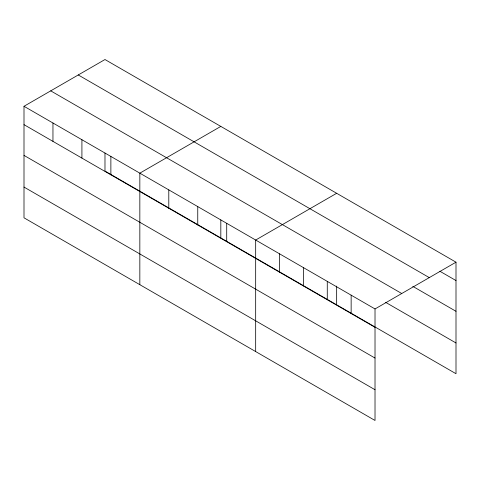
<?xml version="1.0" encoding="UTF-8"?>
<svg xmlns="http://www.w3.org/2000/svg" width="480" height="480" viewBox="0 0 480 480"><rect width="100%" height="100%" fill="white"/><g stroke="black" fill="none" stroke-linecap="round" stroke-linejoin="round"><path stroke-width="0.72" d="M375.018 358.056L375.018 308.946L24 106.284L24 217.812L375.018 420.468L375.018 358.056L24 155.4M104.982 153.06L104.982 171.054L456 373.716L456 262.188L104.982 59.532L24 106.284M220.818 126.408L139.836 173.16L139.836 284.688M336.654 193.284L255.672 240.042L255.672 351.564M375.018 308.946L456 262.188M439.872 271.248L456 280.554M78.258 74.958L429.276 277.614M412.776 286.344L456 311.298M50.724 90.858L401.742 293.514M385.686 302.376L456 342.972M24 124.656L375.018 327.312M24 187.074L375.018 389.73M351.144 295.164L351.144 313.53M336.654 286.068L336.654 304.812M327.276 281.382L327.276 299.754M303.408 267.6L303.408 285.972M279.54 253.818L279.54 272.19M226.71 223.32L226.71 241.692M220.818 219.936L220.818 237.936M197.754 206.604L197.754 224.97M168.792 189.882L168.792 208.254M110.874 156.444L110.874 174.816M81.918 139.722L81.918 158.094M52.956 123.006L52.956 141.372"/></g></svg>
